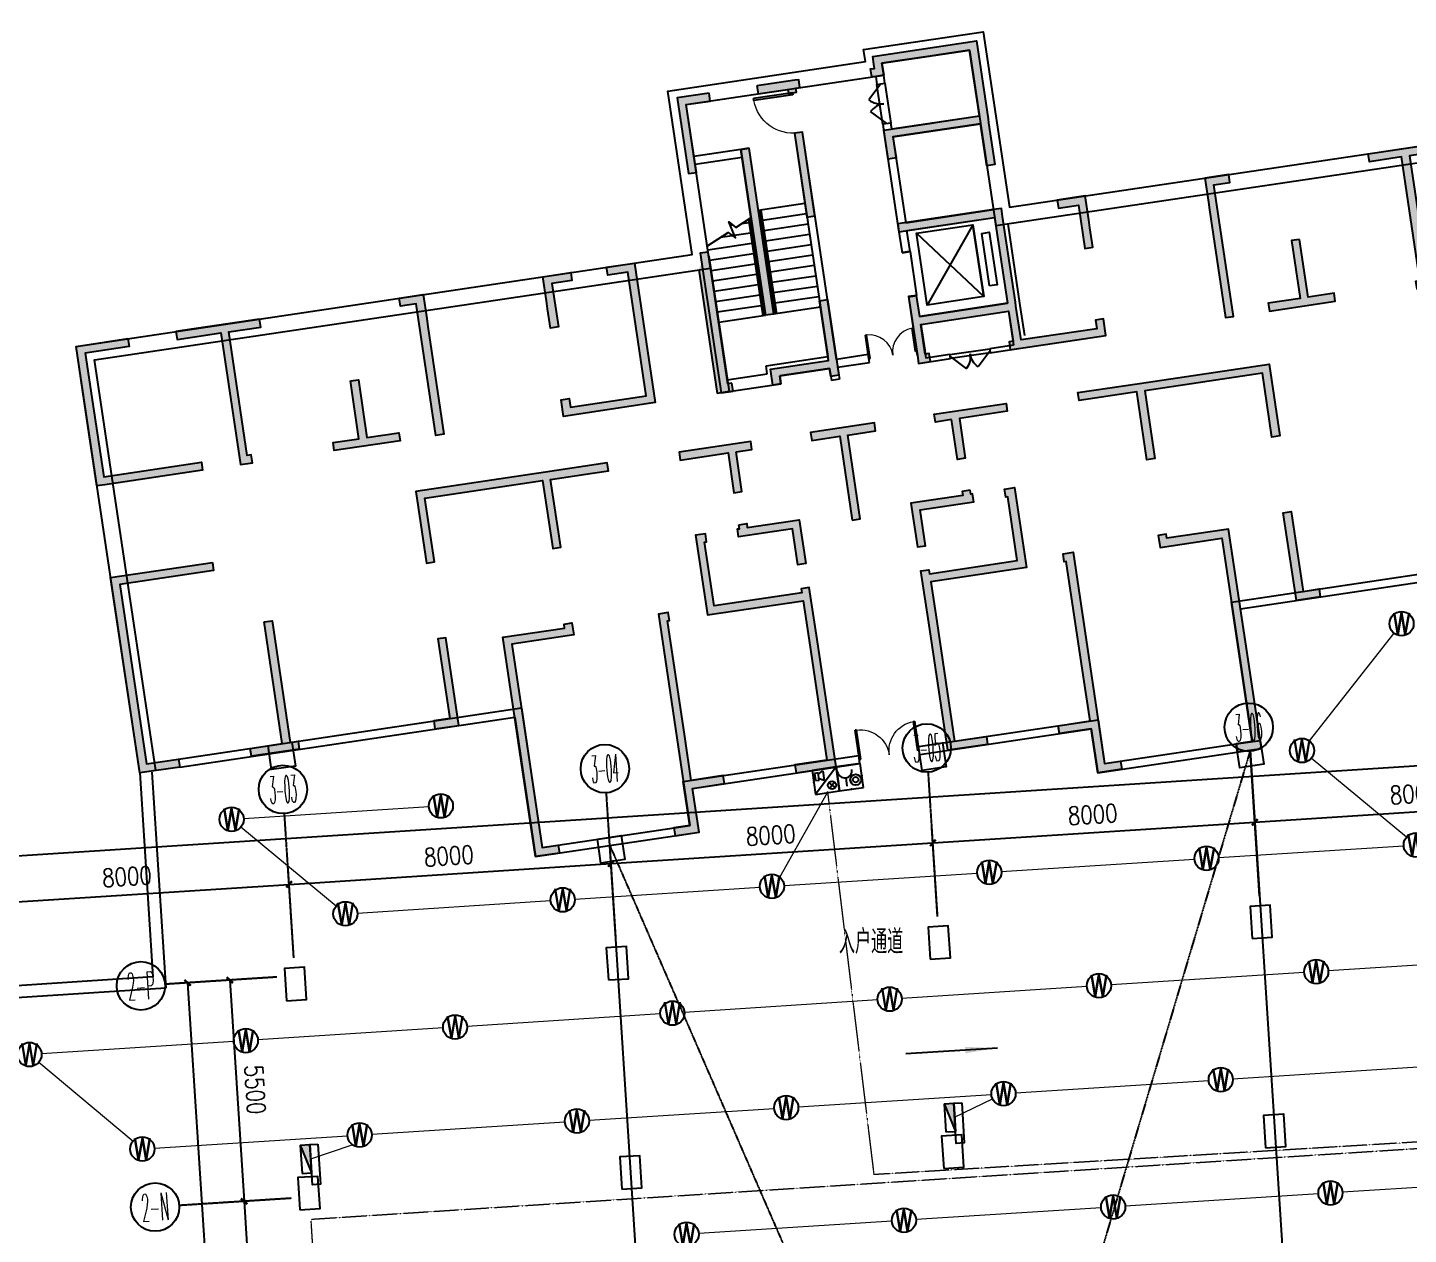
# Model space of a CAD drawing. Extents: x -781653 to 929899, y -292639 to -18670.
# Drawn here: x -193095 to -158853, y -136385 to -106446 of the extents above; entities that cross this region are included whole.
import ezdxf
from ezdxf.enums import TextEntityAlignment as Align

# ---------------------------------------------------------------- set-up
doc = ezdxf.new("R2010")
doc.units = 0
doc.header["$LTSCALE"] = 10
doc.header["$MEASUREMENT"] = 0
for name, pattern in [('ACAD_ISO11W100', [33.5, 12, -3, 12, -3, 0.5, -3]), ('BORDER', [1.75, 0.5, -0.25, 0.5, -0.25, 0, -0.25]), ('CENTER', [2, 1.25, -0.25, 0.25, -0.25]), ('DASH', [0.35, 0.25, -0.1])]:
    doc.linetypes.add(name, pattern=pattern)
doc.layers.get('0').update_dxf_attribs({"linetype": 'CONTINUOUS'})
doc.layers.get('Defpoints').update_dxf_attribs({"linetype": 'CONTINUOUS'})
for name, color, linetype in [('A-STAIRS', 9, 'CONTINUOUS'), ('AXIS', 3, 'CONTINUOUS'), ('AXIS_TEXT', 7, 'CONTINUOUS'), ('COLU', 1, 'CONTINUOUS'), ('DIM_ELEV', 3, 'CONTINUOUS'), ('DIM_SYMB', 3, 'CONTINUOUS'), ('DOTE', 8, 'CENTER'), ('JPS-X', 1, 'BORDER'), ('JPS-XHS', 7, 'CONTINUOUS'), ('PUB_DIM', 3, 'CONTINUOUS'), ('PUB_HATCH', 252, 'CONTINUOUS'), ('Q', 7, 'CONTINUOUS'), ('Q-200填充', 252, 'CONTINUOUS'), ('RD-equip', 3, 'CONTINUOUS'), ('STAIR', 9, 'CONTINUOUS'), ('STAIRS', 9, 'CONTINUOUS'), ('TEXT', 7, 'CONTINUOUS'), ('wall', 8, 'CONTINUOUS'), ('WINDOW', 4, 'CONTINUOUS'), ('消防加墙', 2, 'CONTINUOUS'), ('结构墙', 7, 'CONTINUOUS')]:
    doc.layers.add(name, color=color, linetype=linetype)
doc.layers.add('RD-line', color=2, linetype='CONTINUOUS', lineweight=0)
doc.layers.get('DOTE').off()
doc.styles.add('_TCH_AXIS', font='COMPLEX', dxfattribs={"bigfont": 'GBCBIG'})
doc.styles.add('COMPLEX', font='COMPLEX')
doc.styles.add('DIM_FONT', font='SIMPLEX', dxfattribs={"width": 0.8, "bigfont": 'HZTXT'})
doc.styles.add('FS1', font='txt4', dxfattribs={"width": 0.8, "bigfont": 'fstxt'})
doc.styles.add('FS2', font='tjromans.shx', dxfattribs={"width": 0.8, "bigfont": 'tjhztxt.shx'})
doc.styles.get("Standard").update_dxf_attribs({"font": 'GBENOR', "bigfont": 'GBCBIG'})
doc.dimstyles.new('DIMN300', dxfattribs={"dimscale": 3, "dimtxt": 300, "dimasz": 100, "dimexe": 250, "dimexo": 300, "dimgap": 150, "dimtad": 1, "dimdec": 0, "dimzin": 0, "dimdsep": 46, "dimtxsty": 'DIM_FONT', "dimblk": 'ARCHTICK', "dimcen": 0.09, "dimclrt": 7, "dimazin": 2, "dimtfac": 1, "dimtdec": 0, "dimtix": 1, "dimtmove": 2, "dimatfit": 3, "dimfxl": 0, "dimtolj": 1, "dimtzin": 0, "dimarcsym": 0})

# ---------------------------------------------------------------- blocks, each defined once
blk = doc.blocks.new('A$C27FA023B')
at = {"layer": 'PUB_HATCH'}
blk.add_hatch(color=8, dxfattribs=at).paths.add_polyline_path([(15750, 14100), (15550, 13800), (15550, 10700), (15850, 10700), (15850, 14100)])
at = {"color": 8, "extrusion": (0, 0, -1)}
for p, q in [((17525, 17750), (17525, 17800)), ((18500, 17800), (17525, 17800)), ((18500, 17750), (17525, 17750)), ((18500, 17800), (18500, 17750)), ((21400, 10750), (21754, 10396)), ((22400, 10750), (22046, 10396))]:
    blk.add_line(p, q, dxfattribs=at)
at = {"color": 8}
for p, q in [((20700, 17700), (20346, 17346)), ((20700, 16700), (20346, 17054)), ((19400, 11000), (19400, 11585)), ((19430, 11585), (19400, 11585)), ((19430, 11000), (19430, 11585)), ((20570, 11000), (20570, 11585)), ((20570, 11585), (20600, 11585)), ((20600, 11000), (20600, 11585)), ((19400, 11000), (19430, 11000)), ((20600, 11000), (20570, 11000))]:
    blk.add_line(p, q, dxfattribs=at)
at = {"color": 8, "lineweight": 13, "extrusion": (0, 0, -1)}
blk.add_arc((-18500, 17775), 975, 270, 358.5307, dxfattribs=at)
at = {"color": 8}
for centre, start, end in [((20700, 17700), 225, 270), ((20700, 16700), 90, 135)]:
    blk.add_arc(centre, 500, start, end, dxfattribs=at)
at = {"color": 8, "lineweight": 13}
for centre, start, end in [((19415, 11000), 0, 88.5307), ((20585, 11000), 91.4693, 180)]:
    blk.add_arc(centre, 585, start, end, dxfattribs=at)
at = {"color": 8, "extrusion": (0, 0, -1)}
for centre, start, end in [((-21400, 10750), 180, 225), ((-22400, 10750), 315, 0)]:
    blk.add_arc(centre, 500, start, end, dxfattribs=at)
at = {"layer": 'DIM_SYMB', "color": 8}
for points in [[(17835, 15040, 0, 0, 0), (17835, 12740, 80, 0, 0), (17835, 12440, 0, 0, 0)], [(16415, 12440, 0, 0, 0), (16415, 13440, 80, 0, 0), (16415, 13740, 0, 0, 0)]]:
    blk.add_lwpolyline(points, format="xyseb", dxfattribs=at)
blk.add_lwpolyline([(15850, 14358), (16412, 14612), (16568, 14453), (16462, 14866), (16617, 14705), (17025, 14890)], dxfattribs=at)
at = {"layer": 'STAIR', "color": 8}
for p, q in [((16484, 14780), (16545, 14780)), ((16782, 14780), (16955, 14780)), ((16955, 14858), (16955, 12440)), ((16995, 14876), (16995, 12440)), ((16995, 14780), (17025, 14780)), ((18400, 15040), (17225, 15040)), ((17255, 14780), (17225, 14780)), ((17255, 15040), (17255, 12440)), ((17295, 15040), (17295, 12440)), ((18400, 14780), (17295, 14780)), ((16207, 14520), (16955, 14520)), ((16995, 14520), (17025, 14520)), ((17255, 14520), (17225, 14520)), ((18400, 14520), (17295, 14520)), ((15850, 14260), (16955, 14260)), ((16995, 14260), (17025, 14260)), ((17255, 14260), (17225, 14260)), ((18400, 14260), (17295, 14260)), ((15850, 14000), (16955, 14000)), ((15850, 13740), (16955, 13740)), ((16995, 14000), (17025, 14000)), ((16995, 13740), (17025, 13740)), ((17255, 14000), (17225, 14000)), ((17255, 13740), (17225, 13740)), ((18400, 14000), (17295, 14000)), ((18400, 13740), (17295, 13740)), ((15850, 13480), (16955, 13480)), ((16995, 13480), (17025, 13480)), ((17255, 13480), (17225, 13480)), ((18400, 13480), (17295, 13480)), ((15850, 13220), (16955, 13220)), ((16995, 13220), (17025, 13220)), ((17255, 13220), (17225, 13220)), ((18400, 13220), (17295, 13220)), ((15850, 12960), (16955, 12960)), ((15850, 12700), (16955, 12700)), ((16995, 12960), (17025, 12960)), ((16995, 12700), (17025, 12700)), ((17255, 12960), (17225, 12960)), ((17255, 12700), (17225, 12700)), ((18400, 12960), (17295, 12960)), ((18400, 12700), (17295, 12700)), ((15850, 12440), (17025, 12440)), ((18400, 12440), (17225, 12440))]:
    blk.add_line(p, q, dxfattribs=at)
at = {"layer": 'STAIRS', "color": 8}
blk.add_line((20800, 13475), (20800, 12375), dxfattribs=at)
for points in [[(22442, 13900), (22442, 12100), (21026, 12100), (21026, 13900), (22442, 12100)], [(22628, 12340), (22628, 13660), (22814, 13660), (22814, 12340)]]:
    blk.add_lwpolyline(points, close=True, dxfattribs=at)
blk.add_lwpolyline([(21026, 13900), (22442, 13900), (21026, 12100)], dxfattribs=at)
at = {"layer": 'wall', "color": 8}
for p, q in [((18400, 17900), (18400, 17800)), ((18600, 17800), (18600, 17900)), ((20600, 17900), (20600, 17700)), ((20800, 17700), (20800, 17900)), ((18400, 17800), (18600, 17800)), ((20600, 17700), (20800, 17700)), ((18600, 16800), (18400, 16800)), ((18400, 16800), (18400, 11200)), ((18600, 11100), (18600, 16800)), ((17025, 16600), (15850, 16600)), ((17025, 16600), (17025, 12440)), ((17225, 16600), (17025, 16600)), ((17225, 16600), (17225, 12440)), ((20800, 16700), (20600, 16700)), ((20600, 16700), (20600, 16450)), ((20600, 16450), (20600, 14100)), ((20647, 16535), (20647, 16535)), ((20800, 16550), (20800, 16700)), ((20800, 16550), (23000, 16550)), ((17025, 16400), (15850, 16400)), ((20753, 16365), (20753, 16365)), ((20800, 16350), (23000, 16350)), ((20800, 16350), (20800, 14200)), ((15850, 14100), (15850, 10700)), ((20600, 14100), (20600, 13475)), ((20800, 14200), (23000, 14200)), ((15550, 13800), (15550, 10700)), ((20800, 14000), (23000, 14000)), ((20800, 13475), (20800, 14000)), ((23000, 14000), (23000, 11850)), ((23300, 13800), (23300, 11750)), ((20600, 13475), (20800, 13475)), ((17225, 12440), (17025, 12440)), ((20800, 12375), (20600, 12375)), ((20600, 12375), (20600, 11750)), ((20800, 11850), (20800, 12375)), ((20600, 11750), (20600, 11100)), ((20800, 11850), (23000, 11850)), ((20800, 11650), (23000, 11650)), ((20800, 11650), (20800, 11000)), ((23000, 11650), (23000, 10800)), ((23300, 11750), (23300, 11000)), ((15850, 11000), (16850, 11000)), ((16850, 11000), (16850, 11200)), ((16850, 11200), (18400, 11200)), ((19400, 11100), (18600, 11100)), ((19400, 10900), (19400, 11100)), ((20600, 10900), (20600, 11100)), ((20800, 11000), (20800, 10800)), ((15850, 10700), (15550, 10700)), ((15850, 10700), (17150, 10700)), ((17150, 10700), (17150, 10900)), ((17150, 10900), (18400, 10900)), ((18400, 10900), (18400, 10600)), ((18600, 10900), (18600, 10600)), ((18600, 10900), (19400, 10900)), ((20600, 10900), (20600, 10700)), ((20600, 10700), (21400, 10700)), ((21400, 10800), (20800, 10800)), ((21400, 10700), (21400, 10800)), ((23000, 10800), (22400, 10800)), ((22400, 10800), (22400, 10700)), ((22400, 10700), (23100, 10700)), ((18600, 10600), (18400, 10600))]:
    blk.add_line(p, q, dxfattribs=at)
at = {"layer": 'WINDOW', "color": 8}
for p, q in [((20600, 16700), (20600, 17700)), ((20800, 17700), (20800, 16700)), ((21400, 10800), (22400, 10800)), ((22400, 10700), (21400, 10700))]:
    blk.add_line(p, q, dxfattribs=at)
at = {"layer": 'WINDOW', "color": 8, "linetype": 'DASH'}
for p, q in [((20800, 13475), (20600, 13475)), ((20600, 12375), (20800, 12375))]:
    blk.add_line(p, q, dxfattribs=at)
blk = doc.blocks.new('JG003')
at = {"layer": 'Q-200填充'}
h = blk.add_hatch(color=256, dxfattribs=at)
h.paths.add_polyline_path([(23000, -3300), (22900, -3300), (22900, -3500), (23000, -3500), (25300, -3500), (25300, -3085), (25100, -3085), (25100, -3300), (23200, -3300), (23200, -2450), (23200, -2350), (23200, -200), (23200, -200), (23200, 0), (23000, 0), (23000, 0), (20600, 0), (20600, -200), (23000, -200), (23000, -2350), (20800, -2350), (20800, -1825), (20600, -1825), (20600, -3300), (20600, -3300), (20600, -3500), (20700, -3500), (20800, -3500), (20900, -3500), (20900, -3300), (20800, -3300), (20800, -2550), (23000, -2550)])
h.paths.add_polyline_path([(17650, 3900), (17650, 3700), (18400, 3700), (18400, 3600), (18600, 3600), (18600, 3700), (18700, 3700), (18700, 3900), (18600, 3900)])
h.paths.add_polyline_path([(20800, 4000), (20800, 3700), (20600, 3700), (20500, 3700), (20500, 3900), (20600, 3900), (20600, 4000), (20600, 4000), (20600, 4200), (23200, 4200), (23200, 2250), (23200, 2150), (23200, 1100), (23000, 1100), (23000, 2150), (20800, 2150), (20800, 1625), (20600, 1625), (20600, 2350), (21750, 2350), (21950, 2350), (21950, 2350), (23000, 2350), (23000, 4000), (21950, 4000)])
h.paths.add_polyline_path([(25950, -4800), (29200, -4800), (29200, -6600), (29000, -6600), (29000, -5000), (26050, -5000), (26050, -6700), (25850, -6700), (25850, -5000), (24800, -5000), (24400, -5000), (24400, -4800)])
h.paths.add_polyline_path([(21200, -5000), (20800, -5000), (20800, -4800), (22600, -4800), (22600, -5000), (21400, -5000), (21400, -6000), (21200, -6000)])
h.paths.add_polyline_path([(11050, -4800), (7800, -4800), (7800, -6600), (8000, -6600), (8000, -5000), (10950, -5000), (10950, -6700), (11150, -6700), (11150, -5000), (12200, -5000), (12600, -5000), (12600, -4800)])
h.paths.add_polyline_path([(9600, -11800), (9600, -14000), (10000, -14000), (10000, -14200), (9400, -14200), (9400, -11800), (9400, -8700), (10950, -8700), (10950, -8600), (11150, -8600), (11150, -8900), (9600, -8900)])
h.paths.add_polyline_path([(13300, -14000), (12900, -14000), (12900, -14200), (13500, -14200), (13500, -13100), (14300, -13100), (14300, -12900), (13500, -12900), (13500, -11800), (13500, -8900), (13550, -8900), (13550, -8700), (13300, -8700), (13300, -11800)])
h.paths.add_polyline_path([(16900, -12900), (16100, -12900), (16100, -13100), (17100, -13100), (17100, -9900), (17100, -8600), (16900, -8600), (16900, -8700), (14700, -8700), (14700, -7100), (14750, -7100), (14750, -6900), (14500, -6900), (14500, -8900), (16900, -8900), (16900, -9900)])
h.paths.add_polyline_path([(27400, -11800), (27400, -14000), (27000, -14000), (27000, -14200), (27600, -14200), (27600, -11800), (27600, -8700), (26050, -8700), (26050, -8600), (25850, -8600), (25850, -8900), (27400, -8900)])
h.paths.add_polyline_path([(34450, -5800), (34450, -6000), (36800, -6000), (36800, -10500), (36000, -10500), (36000, -10700), (37000, -10700), (37000, -5800)])
h.paths.add_polyline_path([(35700, 0), (35700, -200), (36800, -200), (36800, -1650), (36800, -3300), (34350, -3300), (34350, -3500), (36800, -3500), (37000, -3500), (37000, -1650), (37000, 0)])
h.paths.add_polyline_path([(2550, -5800), (2550, -6000), (200, -6000), (200, -10500), (1000, -10500), (1000, -10700), (0, -10700), (0, -5800)])
h.paths.add_polyline_path([(17150, -3300), (17150, -3500), (16950, -3500), (16950, -3100), (18400, -3100), (18400, -1600), (18600, -1600), (18600, -3500), (18400, -3500), (18400, -3300)])
h.paths.add_polyline_path([(17025, 2400), (17225, 2400), (17225, -1760), (17025, -1760)])
h.paths.add_polyline_path([(2500, 0), (2500, -200), (3600, -200), (3600, -3500), (3900, -3500), (3900, -3300), (3800, -3300), (3800, -200), (4600, -200), (4600, 0)])
h.paths.add_polyline_path([(3600, -7450), (3800, -7450), (3800, -10500), (4000, -10500), (4000, -10700), (2800, -10700), (2800, -10500), (3600, -10500)])
h.paths.add_polyline_path([(34500, 0), (34500, -200), (33400, -200), (33400, -3500), (33100, -3500), (33100, -3300), (33200, -3300), (33200, -200), (32400, -200), (32400, 0)])
h.paths.add_polyline_path([(33400, -7450), (33200, -7450), (33200, -10500), (33000, -10500), (33000, -10700), (34200, -10700), (34200, -10500), (33400, -10500)])
h.paths.add_polyline_path([(6600, -1850), (6800, -1850), (6800, -3300), (7600, -3300), (7600, -3500), (5950, -3500), (5950, -3300), (6600, -3300)])
h.paths.add_polyline_path([(8100, 0), (8700, 0), (8700, -600), (8700, -800), (8700, -3500), (8500, -3500), (8500, -200), (8100, -200)])
h.paths.add_polyline_path([(11700, -600), (11700, -600), (11700, 0), (12400, 0), (12400, -200), (11900, -200), (11900, -1285), (11700, -1285), (11700, -800)], flags=17)
h.paths.add_polyline_path([(13300, 0), (14000, 0), (14000, -3500), (11700, -3500), (11700, -3085), (11900, -3085), (11900, -3300), (13800, -3300), (13800, -200), (13300, -200)])
h.paths.add_polyline_path([(7800, -10500), (7400, -10500), (7400, -10700), (8000, -10700), (8000, -8500), (7800, -8500)])
h.paths.add_polyline_path([(15800, -5000), (16200, -5000), (16200, -4800), (14400, -4800), (14400, -5000), (15600, -5000), (15600, -6000), (15800, -6000)])
h.paths.add_polyline_path([(15600, -6800), (15800, -6800), (15800, -6900), (17100, -6900), (17100, -8000), (16900, -8000), (16900, -7100), (15550, -7100), (15550, -6900), (15600, -6900)])
h.paths.add_polyline_path([(30400, -1850), (30200, -1850), (30200, -3300), (29400, -3300), (29400, -3500), (31050, -3500), (31050, -3300), (30400, -3300)])
h.paths.add_polyline_path([(28900, 0), (28300, 0), (28300, -600), (28300, -800), (28300, -3500), (28500, -3500), (28500, -200), (28900, -200)])
h.paths.add_polyline_path([(25300, -600), (25300, 0), (24600, 0), (24600, -200), (25100, -200), (25100, -1285), (25300, -1285), (25300, -800)], flags=17)
h.paths.add_polyline_path([(29200, -10500), (29600, -10500), (29600, -10700), (29000, -10700), (29000, -8500), (29200, -8500)])
h.paths.add_polyline_path([(23700, -14000), (24100, -14000), (24100, -14200), (23500, -14200), (23500, -13100), (22700, -13100), (22700, -12900), (23500, -12900), (23500, -11800), (23500, -8900), (23450, -8900), (23450, -8700), (23700, -8700), (23700, -11800)])
h.paths.add_polyline_path([(20100, -12900), (20900, -12900), (20900, -13100), (19900, -13100), (19900, -9900), (19900, -8600), (20100, -8600), (20100, -8700), (22300, -8700), (22300, -7100), (22250, -7100), (22250, -6900), (22500, -6900), (22500, -8900), (20100, -8900), (20100, -9900)])
h.paths.add_polyline_path([(21400, -6800), (21200, -6800), (21200, -6900), (19900, -6900), (19900, -8000), (20100, -8000), (20100, -7100), (21450, -7100), (21450, -6900), (21400, -6900)])
h.paths.add_polyline_path([(18400, -7100), (18600, -7100), (18600, -5000), (19300, -5000), (19300, -4800), (17700, -4800), (17700, -5000), (18400, -5000)])
h.paths.add_polyline_path([(16450, 3900), (15650, 3900), (15650, 2000), (15850, 2000), (15850, 3700), (16450, 3700)])
h.paths.add_polyline_path([(15950, -3300), (15850, -3300), (15850, -102), (15850, 0), (15650, 0), (15650, -3500), (15950, -3500)])
h.paths.add_polyline_path([(18600, 500), (18600, 2600), (18400, 2600), (18400, 500)])
h.paths.add_polyline_path([(1300, 0), (1300, -200), (200, -200), (200, -1650), (200, -3300), (2650, -3300), (2650, -3500), (200, -3500), (0, -3500), (0, -1650), (0, 0)])
at = {"layer": 'Q'}
for points in [[(20800, 4000), (20800, 3700), (20600, 3700), (20500, 3700), (20500, 3900), (20600, 3900), (20600, 4000), (20600, 4000), (20600, 4200), (23200, 4200), (23200, 2250), (23200, 2150), (23200, 1100), (23000, 1100), (23000, 2150), (20800, 2150), (20800, 1625), (20600, 1625), (20600, 2350), (21750, 2350), (21750, 2350), (21950, 2350), (21950, 2350), (23000, 2350), (23000, 4000), (21950, 4000), (21950, 4000), (20800, 4000)], [(16450, 3900), (15650, 3900), (15650, 2000), (15850, 2000), (15850, 3700), (16450, 3700), (16450, 3900)], [(15850, 3700), (15850, 3700)], [(15850, 3700), (15850, 3700)], [(18600, 500), (18600, 500), (18600, 2600), (18400, 2600), (18400, 500), (18600, 500), (18600, 500)], [(1300, 0), (1300, -200), (200, -200), (200, -1650), (200, -3300), (2650, -3300), (2650, -3500), (200, -3500), (200, -3500), (0, -3500), (0, -1650), (0, 0), (1300, 0)], [(15950, -3300), (15850, -3300), (15850, -102), (15850, 0), (15650, 0), (15650, -3500), (15950, -3500), (15950, -3300)], [(23000, -3300), (22900, -3300), (22900, -3500), (23000, -3500), (25300, -3500), (25300, -3085), (25100, -3085), (25100, -3300), (23200, -3300), (23200, -2450), (23200, -2350), (23200, -200), (23200, -200), (23200, -200), (23200, 0), (23000, 0), (23000, 0), (20600, 0), (20600, -200), (23000, -200), (23000, -2350), (20800, -2350), (20800, -1825), (20600, -1825), (20600, -3300), (20600, -3300), (20600, -3500), (20700, -3500), (20800, -3500), (20900, -3500), (20900, -3300), (20800, -3300), (20800, -2550), (23000, -2550), (23000, -3300)], [(35700, 0), (35700, -200), (36800, -200), (36800, -1650), (36800, -3300), (34350, -3300), (34350, -3500), (36800, -3500), (36800, -3500), (37000, -3500), (37000, -1650), (37000, 0), (35700, 0)], [(2500, 0), (2500, -200), (3600, -200), (3600, -3500), (3900, -3500), (3900, -3300), (3800, -3300), (3800, -200), (4600, -200), (4600, 0), (2500, 0)], [(8100, 0), (8700, 0), (8700, -600), (8700, -600), (8700, -800), (8700, -800), (8700, -3500), (8500, -3500), (8500, -200), (8100, -200), (8100, 0)], [(13300, 0), (14000, 0), (14000, -3500), (11700, -3500), (11700, -3085), (11900, -3085), (11900, -3300), (13800, -3300), (13800, -200), (13300, -200), (13300, 0)], [(11700, -600), (11700, -600), (11700, 0), (12400, 0), (12400, -200), (11900, -200), (11900, -1285), (11700, -1285), (11700, -800), (11700, -800), (11700, -600)], [(25300, -600), (25300, -600), (25300, 0), (24600, 0), (24600, -200), (25100, -200), (25100, -1285), (25300, -1285), (25300, -800), (25300, -800), (25300, -600)], [(28900, 0), (28300, 0), (28300, -600), (28300, -600), (28300, -800), (28300, -800), (28300, -3500), (28500, -3500), (28500, -200), (28900, -200), (28900, 0)], [(34500, 0), (34500, -200), (33400, -200), (33400, -3500), (33100, -3500), (33100, -3300), (33200, -3300), (33200, -200), (32400, -200), (32400, 0), (34500, 0)], [(17150, -3300), (17150, -3500), (16950, -3500), (16950, -3100), (18400, -3100), (18400, -1600), (18600, -1600), (18600, -3500), (18400, -3500), (18400, -3300), (17150, -3300)], [(6600, -1850), (6800, -1850), (6800, -3300), (7600, -3300), (7600, -3500), (5950, -3500), (5950, -3300), (6600, -3300), (6600, -1850)], [(30400, -1850), (30200, -1850), (30200, -3300), (29400, -3300), (29400, -3500), (31050, -3500), (31050, -3300), (30400, -3300), (30400, -1850)], [(11050, -4800), (7800, -4800), (7800, -6600), (8000, -6600), (8000, -5000), (10950, -5000), (10950, -6700), (11150, -6700), (11150, -5000), (12200, -5000), (12600, -5000), (12600, -4800), (11050, -4800), (11050, -4800)], [(15800, -5000), (16200, -5000), (16200, -4800), (14400, -4800), (14400, -5000), (15600, -5000), (15600, -6000), (15800, -6000), (15800, -5000)], [(18400, -7100), (18600, -7100), (18600, -5000), (19300, -5000), (19300, -4800), (17700, -4800), (17700, -5000), (18400, -5000), (18400, -7100)], [(21200, -5000), (20800, -5000), (20800, -4800), (22600, -4800), (22600, -5000), (21400, -5000), (21400, -6000), (21200, -6000), (21200, -5000)], [(25950, -4800), (29200, -4800), (29200, -6600), (29000, -6600), (29000, -5000), (26050, -5000), (26050, -6700), (25850, -6700), (25850, -5000), (24800, -5000), (24400, -5000), (24400, -4800), (25950, -4800), (25950, -4800)], [(2550, -5800), (2550, -6000), (200, -6000), (200, -10500), (1000, -10500), (1000, -10700), (0, -10700), (0, -5800), (2550, -5800)], [(34450, -5800), (34450, -6000), (36800, -6000), (36800, -10500), (36000, -10500), (36000, -10700), (37000, -10700), (37000, -5800), (34450, -5800)], [(15600, -6800), (15800, -6800), (15800, -6900), (17100, -6900), (17100, -8000), (16900, -8000), (16900, -7100), (15550, -7100), (15550, -6900), (15600, -6900), (15600, -6800)], [(21400, -6800), (21200, -6800), (21200, -6900), (19900, -6900), (19900, -8000), (20100, -8000), (20100, -7100), (21450, -7100), (21450, -6900), (21400, -6900), (21400, -6800)], [(16900, -12900), (16100, -12900), (16100, -13100), (17100, -13100), (17100, -9900), (17100, -8600), (16900, -8600), (16900, -8700), (14700, -8700), (14700, -7100), (14750, -7100), (14750, -6900), (14500, -6900), (14500, -8900), (16900, -8900), (16900, -9900), (16900, -12900)], [(20100, -12900), (20900, -12900), (20900, -13100), (19900, -13100), (19900, -9900), (19900, -8600), (20100, -8600), (20100, -8700), (22300, -8700), (22300, -7100), (22250, -7100), (22250, -6900), (22500, -6900), (22500, -8900), (20100, -8900), (20100, -9900), (20100, -12900)], [(3600, -7450), (3800, -7450), (3800, -10500), (4000, -10500), (4000, -10700), (2800, -10700), (2800, -10500), (3600, -10500), (3600, -7450)], [(33400, -7450), (33200, -7450), (33200, -10500), (33000, -10500), (33000, -10700), (34200, -10700), (34200, -10500), (33400, -10500), (33400, -7450)], [(7800, -10500), (7400, -10500), (7400, -10700), (8000, -10700), (8000, -8500), (7800, -8500), (7800, -10500)], [(29200, -10500), (29600, -10500), (29600, -10700), (29000, -10700), (29000, -8500), (29200, -8500), (29200, -10500)]]:
    blk.add_lwpolyline(points, dxfattribs=at)
for points in [[(17650, 3900), (17650, 3700), (18400, 3700), (18400, 3600), (18600, 3600), (18600, 3700), (18700, 3700), (18700, 3900), (18600, 3900)], [(17025, 2400), (17225, 2400), (17225, -1760), (17025, -1760)], [(9600, -11800), (9600, -14000), (10000, -14000), (10000, -14200), (9400, -14200), (9400, -11800), (9400, -8700), (10950, -8700), (10950, -8600), (11150, -8600), (11150, -8900), (9600, -8900)], [(13300, -14000), (12900, -14000), (12900, -14200), (13500, -14200), (13500, -13100), (14300, -13100), (14300, -12900), (13500, -12900), (13500, -11800), (13500, -8900), (13550, -8900), (13550, -8700), (13300, -8700), (13300, -11800)], [(23700, -14000), (24100, -14000), (24100, -14200), (23500, -14200), (23500, -13100), (22700, -13100), (22700, -12900), (23500, -12900), (23500, -11800), (23500, -8900), (23450, -8900), (23450, -8700), (23700, -8700), (23700, -11800)], [(27400, -11800), (27400, -14000), (27000, -14000), (27000, -14200), (27600, -14200), (27600, -11800), (27600, -8700), (26050, -8700), (26050, -8600), (25850, -8600), (25850, -8900), (27400, -8900)]]:
    blk.add_lwpolyline(points, close=True, dxfattribs=at)
blk = doc.blocks.new('_ARROW')
blk.add_solid([(0, 0), (-1, 0.1), (-1, -0.1)])
blk = doc.blocks.new('$DorLib2D$00000002')
for p, q in [((-0.5, 0), (-0.5, 0.4875)), ((-0.475, 0.4875), (-0.5, 0.4875)), ((-0.475, 0), (-0.475, 0.4875)), ((0.475, 0), (0.475, 0.4875)), ((0.475, 0.4875), (0.5, 0.4875)), ((0.5, 0), (0.5, 0.4875)), ((-0.5, 0), (-0.475, 0)), ((0.5, 0), (0.475, 0))]:
    blk.add_line(p, q)
at = {"lineweight": 13}
for centre, start, end in [((-0.4875, 0), 0, 88.53072), ((0.4875, 0), 91.46928, 180)]:
    blk.add_arc(centre, 0.4875, start, end, dxfattribs=at)
blk = doc.blocks.new('A$C7EC620A8')
at = {"layer": 'COLU'}
for points in [[(162161, 95672), (162754, 95760), (162843, 95167), (162249, 95078)], [(178295, 95652), (178888, 95740), (178977, 95147), (178383, 95058)], [(186172, 95715), (186765, 95803), (186854, 95210), (186260, 95121)], [(170327, 93351), (170920, 93440), (171009, 92846), (170415, 92758)], [(186567, 90886), (187066, 90919), (187015, 91717), (186516, 91685), (186567, 90886)], [(178584, 90373), (179083, 90405), (179031, 91203), (178532, 91171), (178584, 90373)], [(170600, 89859), (171099, 89891), (171048, 90690), (170549, 90657), (170600, 89859)], [(162617, 89345), (163116, 89378), (163064, 90176), (162565, 90144), (162617, 89345)], [(186901, 85697), (187400, 85729), (187349, 86528), (186850, 86496), (186901, 85697)], [(178918, 85184), (179417, 85216), (179365, 86014), (178866, 85982), (178918, 85184)], [(170934, 84670), (171433, 84702), (171382, 85500), (170883, 85468), (170934, 84670)], [(162951, 84156), (163450, 84188), (163398, 84987), (162899, 84955), (162951, 84156)]]:
    blk.add_lwpolyline(points, close=True, dxfattribs=at)
at = {"layer": '结构墙', "linetype": 'ByBlock'}
for p, q in [((158980, 94995), (159306, 89934)), ((159279, 95014), (159624, 89654)), ((159306, 89934), (144079, 88954)), ((159624, 89654), (155100, 89363))]:
    blk.add_line(p, q, dxfattribs=at)
at = {"layer": '结构墙'}
blk.add_line((158980, 94995), (158980, 94995), dxfattribs=at)
for points in [[(158980, 94995), (157401, 105578), (172682, 107857), (172077, 111913), (176973, 112643), (176929, 112940), (179896, 113382), (180545, 109030), (193996, 111037), (195575, 100454)], [(159376, 95054), (157856, 105241), (173137, 107521), (172532, 111576), (177428, 112306), (177384, 112603), (179560, 112928), (180209, 108576), (193660, 110582), (195180, 100395)]]:
    blk.add_lwpolyline(points, dxfattribs=at)
blk = doc.blocks.new('_AXISO')
blk.add_circle((0, 0), 0.5)
at = {"layer": 'AXIS_TEXT', "style": 'COMPLEX', "width": 1.041667}
blk.add_attdef('A', text='', height=0.56, dxfattribs=at).set_placement((-0.25, -0.28), (0.25, -0.28), align=Align.FIT)
blk = doc.blocks.new('_ArchTick')
at = {"color": 0, "linetype": 'ByBlock', "const_width": 0.4}
blk.add_lwpolyline([(-0.5, -0.5), (0.5, 0.5)], dxfattribs=at)
blk = doc.blocks.new('*D206')
at = {"layer": 'Defpoints', "color": 0}
for p in [(194655, 101154), (194801, 98882), (186817, 98368)]:
    blk.add_point(p, dxfattribs=at)
at = {"layer": 'PUB_DIM', "color": 0, "lineweight": -2}
for p, q in [((194772, 99331), (194631, 101528)), ((186671, 100640), (194655, 101154)), ((186788, 98817), (186647, 101014))]:
    blk.add_line(p, q, dxfattribs=at)
at = {"layer": 'PUB_DIM', "color": 0, "lineweight": -2, "xscale": 150, "yscale": 150, "zscale": 150}
for p, rotation in [((194655, 101154), 3.681321670432347), ((186671, 100640), 183.6813216704323)]:
    blk.add_blockref('_ArchTick', p, dxfattribs=dict(at, rotation=rotation))
at = {"layer": 'PUB_DIM', "color": 7, "insert": (190634, 101346), "char_height": 450, "attachment_point": 5, "rotation": 3.6813, "style": 'DIM_FONT'}
blk.add_mtext('\\A1;8000', dxfattribs=at)
blk = doc.blocks.new('*D207')
at = {"layer": 'Defpoints', "color": 0}
for p in [(186671, 100640), (186817, 98368), (178834, 97855)]:
    blk.add_point(p, dxfattribs=at)
at = {"layer": 'PUB_DIM', "color": 0, "lineweight": -2}
for p, q in [((186788, 98817), (186647, 101014)), ((178805, 98304), (178664, 100501)), ((178688, 100127), (186671, 100640))]:
    blk.add_line(p, q, dxfattribs=at)
at = {"layer": 'PUB_DIM', "color": 0, "lineweight": -2, "xscale": 150, "yscale": 150, "zscale": 150}
for p, rotation in [((186671, 100640), 3.681321670432831), ((178688, 100127), 183.6813216704328)]:
    blk.add_blockref('_ArchTick', p, dxfattribs=dict(at, rotation=rotation))
at = {"layer": 'PUB_DIM', "color": 7, "insert": (182650, 100832), "char_height": 450, "attachment_point": 5, "rotation": 3.6813, "style": 'DIM_FONT'}
blk.add_mtext('\\A1;8000', dxfattribs=at)
blk = doc.blocks.new('*D208')
at = {"layer": 'Defpoints', "color": 0}
for p in [(178688, 100127), (178834, 97855), (170850, 97341)]:
    blk.add_point(p, dxfattribs=at)
at = {"layer": 'PUB_DIM', "color": 0, "lineweight": -2}
for p, q in [((178805, 98304), (178664, 100501)), ((170704, 99613), (178688, 100127)), ((170821, 97790), (170680, 99987))]:
    blk.add_line(p, q, dxfattribs=at)
at = {"layer": 'PUB_DIM', "color": 0, "lineweight": -2, "xscale": 150, "yscale": 150, "zscale": 150}
for p, rotation in [((178688, 100127), 3.681321670432322), ((170704, 99613), 183.6813216704323)]:
    blk.add_blockref('_ArchTick', p, dxfattribs=dict(at, rotation=rotation))
at = {"layer": 'PUB_DIM', "color": 7, "insert": (174667, 100319), "char_height": 450, "attachment_point": 5, "rotation": 3.6813, "style": 'DIM_FONT'}
blk.add_mtext('\\A1;8000', dxfattribs=at)
blk = doc.blocks.new('*D209')
at = {"layer": 'Defpoints', "color": 0}
for p in [(170704, 99613), (170850, 97341), (162867, 96827)]:
    blk.add_point(p, dxfattribs=at)
at = {"layer": 'PUB_DIM', "color": 0, "lineweight": -2}
for p, q in [((170821, 97790), (170680, 99987)), ((162838, 97276), (162697, 99473)), ((162721, 99099), (170704, 99613))]:
    blk.add_line(p, q, dxfattribs=at)
at = {"layer": 'PUB_DIM', "color": 0, "lineweight": -2, "xscale": 150, "yscale": 150, "zscale": 150}
for p, rotation in [((170704, 99613), 3.681321670432423), ((162721, 99099), 183.6813216704324)]:
    blk.add_blockref('_ArchTick', p, dxfattribs=dict(at, rotation=rotation))
at = {"layer": 'PUB_DIM', "color": 7, "insert": (166683, 99805), "char_height": 450, "attachment_point": 5, "rotation": 3.6813, "style": 'DIM_FONT'}
blk.add_mtext('\\A1;8000', dxfattribs=at)
blk = doc.blocks.new('*D210')
at = {"layer": 'Defpoints', "color": 0}
for p in [(162721, 99099), (162867, 96827), (154883, 96314)]:
    blk.add_point(p, dxfattribs=at)
at = {"layer": 'PUB_DIM', "color": 0, "lineweight": -2}
for p, q in [((162838, 97276), (162697, 99473)), ((154737, 98586), (162721, 99099)), ((154854, 96763), (154713, 98960))]:
    blk.add_line(p, q, dxfattribs=at)
at = {"layer": 'PUB_DIM', "color": 0, "lineweight": -2, "xscale": 150, "yscale": 150, "zscale": 150}
for p, rotation in [((162721, 99099), 3.681321670432538), ((154737, 98586), 183.6813216704325)]:
    blk.add_blockref('_ArchTick', p, dxfattribs=dict(at, rotation=rotation))
at = {"layer": 'PUB_DIM', "color": 7, "insert": (158700, 99292), "char_height": 450, "attachment_point": 5, "rotation": 3.6813, "style": 'DIM_FONT'}
blk.add_mtext('\\A1;8000', dxfattribs=at)
blk = doc.blocks.new('*D278')
at = {"layer": 'Defpoints', "color": 0}
for p in [(296371, 108841), (296590, 105431), (146900, 95800)]:
    blk.add_point(p, dxfattribs=at)
at = {"layer": 'PUB_DIM', "color": 0, "lineweight": -2}
for p, q in [((296561, 105880), (296347, 109215)), ((146680, 99210), (296371, 108841)), ((146871, 96249), (146656, 99584))]:
    blk.add_line(p, q, dxfattribs=at)
at = {"layer": 'PUB_DIM', "color": 0, "lineweight": -2, "xscale": 150, "yscale": 150, "zscale": 150}
for p, rotation in [((296371, 108841), 3.681321670432589), ((146680, 99210), 183.6813216704326)]:
    blk.add_blockref('_ArchTick', p, dxfattribs=dict(at, rotation=rotation))
at = {"layer": 'PUB_DIM', "color": 7, "insert": (228434, 104921), "char_height": 450, "attachment_point": 5, "rotation": 3.6813, "style": 'DIM_FONT'}
blk.add_mtext('\\A1;150000', dxfattribs=at)
blk = doc.blocks.new('*D305')
at = {"layer": 'Defpoints', "color": 0}
for p in [(162867, 96827), (161605, 91235), (163220, 91339)]:
    blk.add_point(p, dxfattribs=at)
at = {"layer": 'PUB_DIM', "color": 0, "lineweight": -2}
for p, q in [((162418, 96798), (160877, 96699)), ((161252, 96723), (161605, 91235)), ((162771, 91310), (161231, 91211))]:
    blk.add_line(p, q, dxfattribs=at)
at = {"layer": 'PUB_DIM', "color": 0, "lineweight": -2, "xscale": 150, "yscale": 150, "zscale": 150}
for p, rotation in [((161252, 96723), 93.68132167043231), ((161605, 91235), 273.6813216704323)]:
    blk.add_blockref('_ArchTick', p, dxfattribs=dict(at, rotation=rotation))
at = {"layer": 'PUB_DIM', "color": 7, "insert": (161877, 94008), "char_height": 450, "attachment_point": 5, "rotation": 273.6813, "style": 'DIM_FONT'}
blk.add_mtext('\\A1;5500', dxfattribs=at)
blk = doc.blocks.new('*D306')
at = {"layer": 'Defpoints', "color": 0}
for p in [(163220, 91339), (162009, 84948), (163624, 85052)]:
    blk.add_point(p, dxfattribs=at)
at = {"layer": 'PUB_DIM', "color": 0, "lineweight": -2}
for p, q in [((162771, 91310), (161231, 91211)), ((161605, 91235), (162009, 84948)), ((163175, 85023), (161635, 84924))]:
    blk.add_line(p, q, dxfattribs=at)
at = {"layer": 'PUB_DIM', "color": 0, "lineweight": -2, "xscale": 150, "yscale": 150, "zscale": 150}
for p, rotation in [((161605, 91235), 93.68132167065988), ((162009, 84948), 273.6813216706599)]:
    blk.add_blockref('_ArchTick', p, dxfattribs=dict(at, rotation=rotation))
at = {"layer": 'PUB_DIM', "color": 7, "insert": (162256, 88120), "char_height": 450, "attachment_point": 5, "rotation": 273.6813, "style": 'DIM_FONT'}
blk.add_mtext('\\A1;6300', dxfattribs=at)
blk = doc.blocks.new('*D311')
at = {"layer": 'Defpoints', "color": 0}
for p in [(162867, 96827), (162425, 62127), (165088, 62299)]:
    blk.add_point(p, dxfattribs=at)
at = {"layer": 'PUB_DIM', "color": 0, "lineweight": -2}
for p, q in [((162418, 96798), (159829, 96632)), ((160203, 96656), (162425, 62127)), ((164639, 62270), (162051, 62103))]:
    blk.add_line(p, q, dxfattribs=at)
at = {"layer": 'PUB_DIM', "color": 0, "lineweight": -2, "xscale": 150, "yscale": 150, "zscale": 150}
for p, rotation in [((160203, 96656), 93.68132167043255), ((162425, 62127), 273.6813216704325)]:
    blk.add_blockref('_ArchTick', p, dxfattribs=dict(at, rotation=rotation))
at = {"layer": 'PUB_DIM', "color": 7, "insert": (161763, 79421), "char_height": 450, "attachment_point": 5, "rotation": 273.6813, "style": 'DIM_FONT'}
blk.add_mtext('\\A1;34600', dxfattribs=at)
blk = doc.blocks.new('yy')
at = {"layer": 'RD-equip'}
blk.add_circle((0, 0), 200, dxfattribs=at)
at = {"layer": 'RD-equip', "color": 4, "style": 'FS1', "width": 0.8}
blk.add_attdef('Y', text='', height=360, dxfattribs=at).set_placement((0, 0), align=Align.MIDDLE)
blk = doc.blocks.new('$equip$00001630')
for p, q in [((-0.5, 0), (-0.5, -1)), ((0.5, 0), (-0.5, 0)), ((0.5, -1), (0.5, 0)), ((-0.169, -0.5), (-0.169, -0.85)), ((-0.5, -1), (0.5, -1))]:
    blk.add_line(p, q)
for radius in [0.226, 0.113]:
    blk.add_circle((0.227, -0.64), radius)
blk.add_arc((-0.169, -0.2), 0.3, 180, 0)
for p in [(0, 0), (-0.5, -0.5), (0.5, -0.5), (0, -1)]:
    blk.add_point(p)
at = {"flags": 9}
blk.add_attdef('A', (0, 0), '', height=0.00002, dxfattribs=at)
blk.add_attdef('B', text='', height=0.4, dxfattribs=at).set_placement((0.884, -0.7), align=Align.MIDDLE_CENTER)
blk = doc.blocks.new('$equip$00001636')
for p, q in [((0.5, 0), (-0.5, 0)), ((0.5, 0), (-0.5, -1)), ((-0.5, 0), (-0.5, -1)), ((0.5, -1), (0.5, 0)), ((-0.417, -0.135, 0), (-0.417, -0.435, 0)), ((-0.269, -0.135, 0), (-0.417, -0.135, 0)), ((-0.417, -0.435, 0), (-0.269, -0.435, 0)), ((-0.269, -0.185, 0), (-0.069, -0.085, 0)), ((-0.269, -0.435, 0), (-0.269, -0.135, 0)), ((-0.069, -0.485, 0), (-0.269, -0.385, 0)), ((-0.069, -0.085, 0), (-0.069, -0.485, 0)), ((-0.5, -1), (0.5, -1)), ((0.105, -0.602), (0.344, -0.841)), ((0.105, -0.841), (0.344, -0.602))]:
    blk.add_line(p, q)
blk.add_circle((0.225, -0.722), 0.169)
for p in [(0, 0), (-0.5, -0.5), (0.5, -0.5), (0, -1)]:
    blk.add_point(p)
at = {"flags": 9}
blk.add_attdef('A', (0, 0), '', height=0.00002, dxfattribs=at)
blk.add_attdef('B', text='', height=0.4, dxfattribs=at).set_placement((0.884, -0.7), align=Align.MIDDLE_CENTER)
blk = doc.blocks.new('sdfgsdgsdgdsg')
at = {"layer": 'RD-equip', "xscale": 600, "yscale": 600, "zscale": 600, "rotation": 359.9999999999889}
for name, p in [('$equip$00001636', (-300, 600)), ('$equip$00001630', (300, 600))]:
    blk.add_blockref(name, p, dxfattribs=at)
blk = doc.blocks.new('DXHS')
at = {"layer": 'JPS-XHS'}
blk.add_hatch(color=256, dxfattribs=at).paths.add_polyline_path([(-350, 240), (-350, 0), (350, 0)])
at = {"layer": 'JPS-XHS', "linetype": 'Continuous'}
for p, q in [((-350, 240), (-350, 0)), ((-350, 240), (350, 240)), ((-350, 0), (350, 0)), ((350, 240), (350, 0))]:
    blk.add_line(p, q, dxfattribs=at)
at = {"layer": 'JPS-XHS'}
blk.add_line((-350, 240), (350, 0), dxfattribs=at)
blk = doc.blocks.new('A$C447C5B7F')
at = {"layer": 'AXIS', "linetype": 'ByBlock'}
for p, q in [((186788.4, 98817.4), (186558.1, 102396.7)), ((178804.9, 98303.7), (178574.6, 101883)), ((170821.4, 97790.1), (170591.1, 101369.4)), ((162837.9, 97276.4), (162607.6, 100855.7)), ((162417.7, 96798.4), (159644.9, 96620)), ((162770.9, 91309.8), (159998, 91131.4))]:
    blk.add_line(p, q, dxfattribs=at)
ref = blk.add_blockref('_AXISO', (186519.6, 102995.5), dxfattribs=dict(at, xscale=1200, yscale=1200, zscale=1200))
ref.add_attrib('A', '3-06', dxfattribs={"layer": 'AXIS_TEXT', "linetype": 'ByBlock', "height": 678.82, "rotation": 3.68132, "style": '_TCH_AXIS', "width": 0.265823}).set_placement((186202.7, 102634.9), (186880.1, 102678.5), align=Align.FIT)
ref = blk.add_blockref('_AXISO', (178536.1, 102481.8), dxfattribs=dict(at, xscale=1200, yscale=1200, zscale=1200))
ref.add_attrib('A', '3-05', dxfattribs={"layer": 'AXIS_TEXT', "linetype": 'ByBlock', "height": 678.82, "rotation": 3.68132, "style": '_TCH_AXIS', "width": 0.265823}).set_placement((178219.2, 102121.3), (178896.6, 102164.9), align=Align.FIT)
ref = blk.add_blockref('_AXISO', (170552.6, 101968.1), dxfattribs=dict(at, xscale=1200, yscale=1200, zscale=1200))
ref.add_attrib('A', '3-04', dxfattribs={"layer": 'AXIS_TEXT', "linetype": 'ByBlock', "height": 678.82, "rotation": 3.68132, "style": '_TCH_AXIS', "width": 0.259259}).set_placement((170235.7, 101607.6), (170913.1, 101651.2), align=Align.FIT)
ref = blk.add_blockref('_AXISO', (162569.1, 101454.5), dxfattribs=dict(at, xscale=1200, yscale=1200, zscale=1200))
ref.add_attrib('A', '3-03', dxfattribs={"layer": 'AXIS_TEXT', "linetype": 'ByBlock', "height": 678.82, "rotation": 3.68132, "style": '_TCH_AXIS', "width": 0.265823}).set_placement((162252.2, 101094), (162929.6, 101137.6), align=Align.FIT)
ref = blk.add_blockref('_AXISO', (159046.1, 96581.5), dxfattribs=dict(at, xscale=1200.000000000029, yscale=1200.000000000001, zscale=1200, rotation=3.681324481272705))
ref.add_attrib('A', '2-P', dxfattribs={"layer": 'AXIS_TEXT', "linetype": 'ByBlock', "height": 678.82, "rotation": 3.68132, "style": '_TCH_AXIS', "width": 0.333333}).set_placement((158729.2, 96221), (159406.6, 96264.6), align=Align.FIT)
ref = blk.add_blockref('_AXISO', (159399.2, 91092.9), dxfattribs=dict(at, xscale=1200.000000000029, yscale=1200.000000000001, zscale=1200, rotation=3.681324481272705))
ref.add_attrib('A', '2-N', dxfattribs={"layer": 'AXIS_TEXT', "linetype": 'ByBlock', "height": 678.82, "rotation": 3.68132, "style": '_TCH_AXIS', "width": 0.323077}).set_placement((159082.3, 90732.4), (159759.8, 90775.9), align=Align.FIT)
at = {"layer": 'PUB_DIM'}
dim = blk.add_linear_dim(base=(296370.9, 108840.7), p1=(146899.8, 95800), p2=(296590.3, 105431.1), angle=3.68132, dimstyle='DIMN300', override={"dimscale": 1.5}, dxfattribs=at)
dim.commit()
dim.dimension.update_dxf_attribs({"geometry": '*D278', "text_midpoint": (228434.3, 104920.6), "dimtype": 129})
for p1, p2, distance, picture, middle in [((186817.3, 98368.3), (194800.8, 98882), 2276.6, '*D206', (190634, 101346.1)), ((178833.8, 97854.7), (186817.3, 98368.3), 2276.6, '*D207', (182650.5, 100832.5)), ((170850.3, 97341), (178833.8, 97854.7), 2276.6, '*D208', (174667, 100318.8)), ((162866.8, 96827.3), (170850.3, 97341), 2276.6, '*D209', (166683.5, 99805.2)), ((154883.3, 96313.7), (162866.8, 96827.3), 2276.6, '*D210', (158700, 99291.5)), ((162866.8, 96827.3), (165088.4, 62298.7), -2668.9, '*D311', (161763.3, 79420.6)), ((162866.8, 96827.3), (163220, 91338.7), -1618.6, '*D305', (161877.2, 94008))]:
    dim = blk.add_aligned_dim(p1=p1, p2=p2, distance=distance, dimstyle='DIMN300', override={"dimscale": 1.5}, dxfattribs=at)
    dim.commit()
    dim.dimension.update_dxf_attribs({"geometry": picture, "text_midpoint": middle})
dim = blk.add_linear_dim(base=(162009.2, 84947.8), p1=(163220, 91338.7), p2=(163624.5, 85051.7), angle=93.68132, dimstyle='DIMN300', override={"dimscale": 1.5}, dxfattribs=at)
dim.commit()
dim.dimension.update_dxf_attribs({"geometry": '*D306', "text_midpoint": (162256.1, 88120.2)})

msp = doc.modelspace()

# ---------------------------------------------------------------- hatches: boundary and pattern name
at = {"layer": 'JPS-XHS'}
msp.add_hatch(color=256, dxfattribs=at).paths.add_polyline_path([(-186335.4, -134172.4), (-186095.9, -134157), (-186050.9, -134855.5)])

# ---------------------------------------------------------------- linework, layer by layer
at = {"layer": 'A-STAIRS', "linetype": 'DASH', "ltscale": 5}
for p, q in [((-175953.5, -168754.8), (-162774, -124402.7)), ((-178656.9, -126737.3), (-159839.5, -170012.4))]:
    msp.add_line(p, q, dxfattribs=at)
at = {"layer": 'A-STAIRS'}
for p, q in [((-162776.2, -124368.3), (-161429.7, -145296.2)), ((-175953.5, -168754.8), (-178656.9, -126737.3))]:
    msp.add_line(p, q, dxfattribs=at)
at = {"layer": 'DIM_ELEV', "linetype": 'ByBlock'}
msp.add_lwpolyline([(-169042.9, -131760.6), (-171317.8, -131907)], dxfattribs=at)
at = {"layer": 'JPS-XHS', "linetype": 'Continuous'}
for p, q in [((-186335.4, -134172.4), (-186095.9, -134157)), ((-186335.4, -134172.4), (-186290.4, -134870.9)), ((-186095.9, -134157), (-186050.9, -134855.5)), ((-186290.4, -134870.9), (-186050.9, -134855.5))]:
    msp.add_line(p, q, dxfattribs=at)
at = {"layer": 'JPS-XHS'}
msp.add_line((-186335.4, -134172.4), (-186050.9, -134855.5), dxfattribs=at)
at = {"layer": 'RD-line'}
for p, q in [((-161305.9, -124144.2), (-159207.3, -121470.8)), ((-158899.8, -126531.8), (-161260.3, -124571.8)), ((-174443.6, -127520.6), (-173255.7, -125425.4)), ((-187736.9, -126068.8), (-183146.4, -125773.4)), ((-185444.9, -128239.7), (-187805.4, -126279.7)), ((-163558.8, -127038.1), (-158968.3, -126742.7)), ((-168947.7, -127384.8), (-164157.6, -127076.6)), ((-174336.6, -127731.5), (-169546.5, -127423.3)), ((-179525.8, -128065.4), (-174935.3, -127770)), ((-184914.7, -128412.1), (-180124.6, -128103.9)), ((-156048.5, -129541.3), (-160838.6, -129849.5)), ((-161437.4, -129888), (-166227.5, -130196.2)), ((-166826.2, -130234.8), (-171416.7, -130530.1)), ((-172015.5, -130568.6), (-176805.6, -130876.8)), ((-177404.4, -130915.4), (-182194.5, -131223.6)), ((-182793.2, -131262.1), (-187383.7, -131557.4)), ((-187982.5, -131596), (-192748.9, -131902.6)), ((-192818.3, -132114.6), (-190479.7, -134074.1)), ((-163205.7, -132526.7), (-158615.2, -132231.4)), ((-168594.6, -132873.5), (-163804.5, -132565.3)), ((-173983.4, -133220.2), (-169193.3, -132912)), ((-170106.4, -133478.9), (-169164, -133023.3)), ((-179172.7, -133554), (-174582.2, -133258.7)), ((-184561.5, -133900.8), (-179771.4, -133592.6)), ((-189950.4, -134247.5), (-185160.3, -133939.3)), ((-186073.4, -134506.2), (-185046.1, -134161.1)), ((-155695.4, -135030), (-160485.5, -135338.2)), ((-161084.2, -135376.7), (-165874.3, -135684.9)), ((-166473.1, -135723.4), (-171063.6, -136018.8)), ((-171662.4, -136057.3), (-176452.5, -136365.5))]:
    msp.add_line(p, q, dxfattribs=at)
at = {"layer": 'RD-line', "color": 1, "linetype": 'ACAD_ISO11W100', "ltscale": 0.05}
for p, q in [((-173255.7, -125425.4), (-172109.2, -134901.9)), ((-154932.2, -133871.2), (-172109.2, -134901.9)), ((-186065.2, -136008.1), (-154922.1, -134015.3)), ((-185768.9, -140849.8), (-186065.2, -136008.1))]:
    msp.add_line(p, q, dxfattribs=at)
at = {"layer": 'wall', "linetype": 'ByBlock'}
for p, q in [((-170969, -124478.3), (-170998.5, -124280.5)), ((-172452.6, -124699.6), (-172482.1, -124501.8))]:
    msp.add_line(p, q, dxfattribs=at)
at = {"layer": 'wall'}
for points in [[(-170998.5, -124280.5), (-166547.8, -123616.6), (-166385.5, -124704.5), (-162726, -124158.6), (-163050.6, -121982.7), (-163242.4, -120696.9), (-154736.5, -119428.1)], [(-170969, -124478.3), (-166716.1, -123843.9), (-166553.8, -124931.8), (-162498.6, -124326.9), (-162852.7, -121953.2), (-163015, -120865.2), (-154707, -119625.9)], [(-189353.4, -124592), (-180847.6, -123323.2), (-180331.2, -126784.9), (-176671.7, -126238.9), (-176834, -125151), (-172482.1, -124501.8)], [(-189323.9, -124789.8), (-181015.9, -123550.5), (-180499.5, -127012.2), (-176444.3, -126407.3), (-176606.6, -125319.3), (-172452.6, -124699.6)]]:
    msp.add_lwpolyline(points, dxfattribs=at)
at = {"layer": '消防加墙'}
for points in [[(-169929.3, -133116.8), (-169865.1, -134114.7), (-170064.7, -134127.6), (-170128.9, -133129.7)], [(-185896.3, -134144.1), (-185832.1, -135142.1), (-186031.6, -135154.9), (-186095.9, -134157)]]:
    msp.add_lwpolyline(points, close=True, dxfattribs=at)

# ---------------------------------------------------------------- block references
at = {"layer": 'DIM_ELEV', "linetype": 'ByBlock', "xscale": -800, "yscale": 799.9999999998568, "zscale": 799.9999999999998, "rotation": 183.6813216568283}
msp.add_blockref('_ARROW', (-169042.9, -131760.6), dxfattribs=at)
at = {"layer": 'DOTE'}
msp.add_blockref('A$C447C5B7F', (-349332.1, -226799.4), dxfattribs=at)
at = {"layer": 'JPS-X', "xscale": -1, "rotation": 93.68132167065991}
msp.add_blockref('DXHS', (-170106.4, -133478.9), dxfattribs=at)
at = {"layer": 'Q-200填充', "rotation": 8.48448379855194}
msp.add_blockref('JG003', (-191891.7, -114354.5), dxfattribs=at)
at = {"layer": 'RD-equip', "xscale": 1.5, "yscale": 1.5, "zscale": 1.5}
for p in [(-159022.1, -121234.8), (-161491.1, -124380.1), (-182847, -125754.2), (-188036.3, -126088), (-158668.9, -126723.5), (-163858.2, -127057.3), (-169247.1, -127404.1), (-174635.9, -127750.8), (-179825.2, -128084.7), (-185214.1, -128431.4), (-161138, -129868.8), (-166526.9, -130215.5), (-171716.1, -130549.4), (-177105, -130896.1), (-182493.8, -131242.8), (-187683.1, -131576.7), (-193048.3, -131921.9), (-163505.1, -132546), (-168893.9, -132892.7), (-174282.8, -133239.4), (-179472.1, -133573.3), (-184860.9, -133920), (-190249.8, -134266.7), (-160784.9, -135357.4), (-166173.7, -135704.2), (-171363, -136038), (-176751.8, -136384.7)]:
    msp.add_blockref('yy', p, dxfattribs=at).add_auto_attribs({'Y': 'W'})
at = {"layer": 'RD-line', "rotation": 8.355355527731325}
msp.add_blockref('sdfgsdgsdgdsg', (-172958.8, -125381.8), dxfattribs=at)
at = {"layer": 'WINDOW', "rotation": 8.484483798548396}
msp.add_blockref('A$C27FA023B', (-189796.6, -128399.1), dxfattribs=at)
at = {"layer": 'WINDOW', "linetype": 'ByBlock', "xscale": -1500, "yscale": 1500, "zscale": 1500, "rotation": 8.484433883101238}
msp.add_blockref('$DorLib2D$00000002', (-171725.6, -124490.1), dxfattribs=at)
at = {"layer": '结构墙'}
msp.add_blockref('A$C7EC620A8', (-349293.1, -219932.3), dxfattribs=at)

# ---------------------------------------------------------------- texts
at = {"layer": 'TEXT', "style": 'FS2', "width": 0.7}
msp.add_text('入户通道', height=600, rotation=359.83888, dxfattribs=at).set_placement((-172976.1, -129420.9, 0))

doc.saveas('drawing.dxf')
